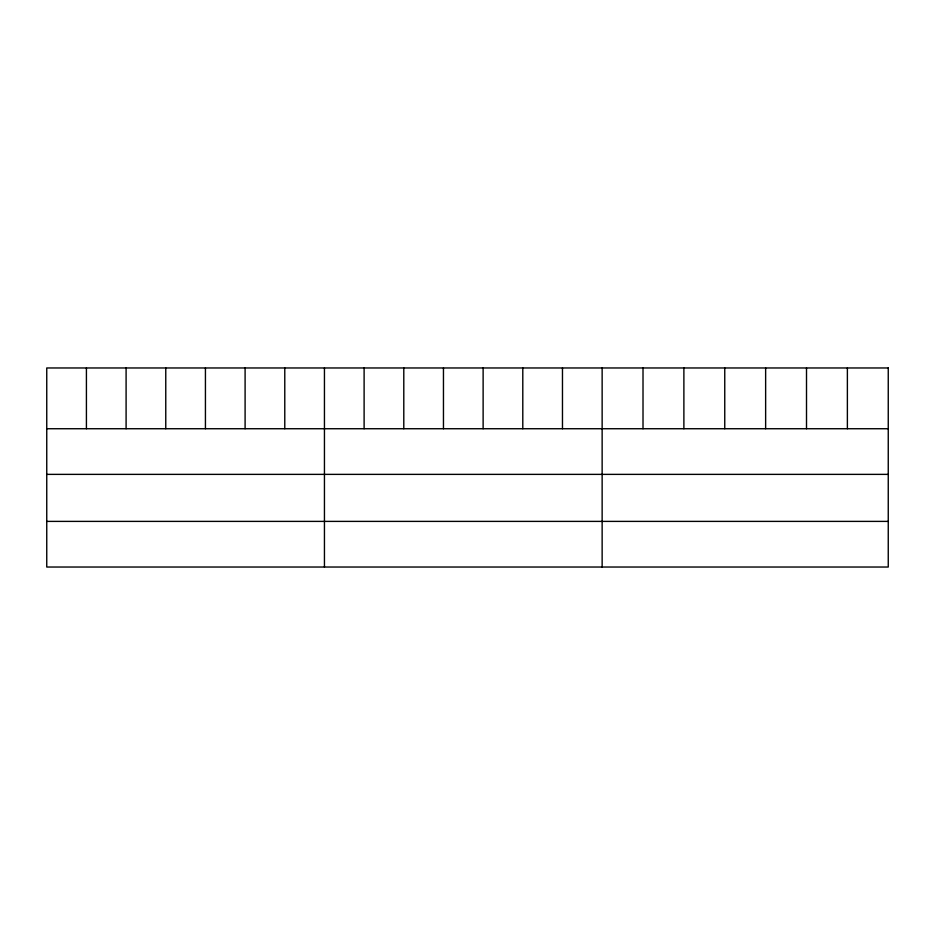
<?xml version="1.0" encoding="UTF-8"?>
<svg xmlns="http://www.w3.org/2000/svg" width="935" height="935" viewBox="0 0 935 935"><rect width="100%" height="100%" fill="white"/><g stroke="black" fill="none" stroke-linecap="round" stroke-linejoin="round"><path stroke-width="1.4" d="M46.75 428.733L888.25 428.733M46.75 474.372L888.25 474.372M46.75 521.391L888.25 521.391M847.379 367.969L847.379 428.733M806.508 367.969L806.508 428.733M765.636 367.969L765.636 428.733M724.754 367.969L724.754 428.733M683.882 367.969L683.882 428.733M643.011 367.969L643.011 428.733M602.14 367.969L602.14 567.031M562.473 367.969L562.473 428.733M522.794 367.969L522.794 428.733M483.126 367.969L483.126 428.733M443.459 367.969L443.459 428.733M403.791 367.969L403.791 428.733M364.112 367.969L364.112 428.733M324.445 367.969L324.445 567.031M284.778 367.969L284.778 428.733M245.099 367.969L245.099 428.733M205.431 367.969L205.431 428.733M165.764 367.969L165.764 428.733M126.096 367.969L126.096 428.733M86.417 367.969L86.417 428.733M888.25 367.969L46.75 367.969L46.75 567.031L888.25 567.031L888.25 367.969"/></g></svg>
